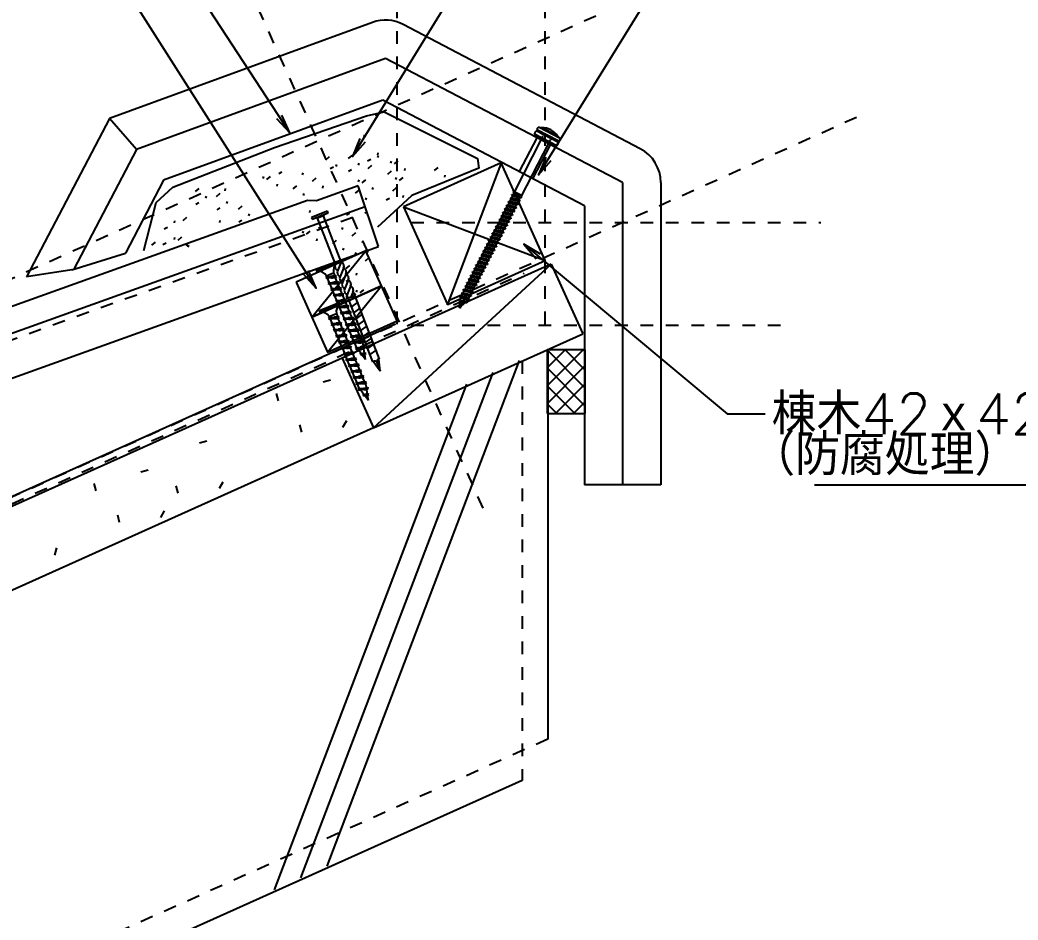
# Model space of a CAD drawing. Extents: x -1727 to 4652, y -2308 to 2357.
# Drawn here: x 3727.7 to 4119.3, y -685.4 to -332.4 of the extents above; entities that cross this region are included whole.
import ezdxf

# ---------------------------------------------------------------- set-up
doc = ezdxf.new("R2010")
doc.units = 0
doc.header["$LTSCALE"] = 5
doc.linetypes.add('DOT', pattern=[2, 1, -1])
for name, color, linetype in [('0-1', 7, 'CONTINUOUS'), ('0-2', 7, 'CONTINUOUS'), ('0-3', 7, 'CONTINUOUS'), ('0-4', 7, 'CONTINUOUS'), ('0-F', 7, 'CONTINUOUS')]:
    doc.layers.add(name, color=color, linetype=linetype)
doc.styles.get("Standard").update_dxf_attribs({"font": 'txt.shx', "bigfont": 'extfont.shx'})

# ---------------------------------------------------------------- blocks, each defined once
blk = doc.blocks.new('H6')
at = {"layer": '0-1', "color": 7, "linetype": 'CONTINUOUS'}
for p, q in [((3934.5319, -468.8046), (3941.603, -461.7335)), ((3934.5319, -475.8756), (3948.674, -461.7335)), ((3949.5319, -476.7335), (3934.5319, -461.7335)), ((3949.5319, -469.6624), (3941.603, -461.7335)), ((3949.5319, -462.5914), (3948.674, -461.7335)), ((3934.5319, -482.9467), (3949.5319, -467.9467)), ((3949.5319, -483.8046), (3934.5319, -468.8046)), ((3945.3898, -486.7335), (3934.5319, -475.8756)), ((3937.8162, -486.7335), (3949.5319, -475.0178)), ((3938.3187, -486.7335), (3934.5319, -482.9467)), ((3944.8872, -486.7335), (3949.5319, -482.0888))]:
    blk.add_line(p, q, dxfattribs=at)

msp = doc.modelspace()

# ---------------------------------------------------------------- linework, layer by layer
at = {"layer": '0-1', "color": 4, "linetype": 'CONTINUOUS'}
for p, q in [((3929.5514, -377.2218), (3930.2358, -375.8871)), ((3931.3536, -375.8985), (3930.2358, -375.8871)), ((3939.0007, -380.3813), (3930.2358, -375.8871)), ((3930.7166, -374.785), (3930.6253, -374.9631)), ((3938.8507, -379.7427), (3930.8421, -375.6363)), ((3932.462, -374.6686), (3931.2227, -374.5166)), ((3939.3982, -378.6749), (3931.3896, -374.5685)), ((3938.6908, -377.8624), (3932.462, -374.6686)), ((3932.2819, -379.1839), (3921.7876, -399.6503)), ((3929.5514, -377.2218), (3930.213, -378.1231)), ((3938.3162, -381.716), (3929.5514, -377.2218)), ((3937.1983, -381.7048), (3930.213, -378.1231)), ((3932.2819, -379.1839), (3932.583, -378.5966)), ((3932.6559, -378.4543), (3932.8431, -378.0894)), ((3932.8431, -378.0894), (3932.8644, -377.7743)), ((3932.8834, -377.4584), (3932.9324, -376.7081)), ((3935.5811, -379.7631), (3935.6906, -379.5495)), ((3935.6906, -379.5495), (3936.02, -379.2801)), ((3936.2046, -379.1276), (3936.7605, -378.6709)), ((3938.3389, -379.4803), (3939.0007, -380.3813)), ((3938.6908, -377.8624), (3939.5375, -378.78)), ((3939.6149, -379.3477), (3939.5236, -379.5257)), ((3935.1294, -380.644), (3924.4299, -401.5109)), ((3935.1294, -380.644), (3935.4397, -380.0388)), ((3938.3162, -381.716), (3937.1983, -381.7048)), ((3939.0007, -380.3813), (3938.3162, -381.716)), ((3919.9211, -403.5929), (3920.3272, -402.8009)), ((3920.0209, -402.3292), (3920.0665, -402.2403)), ((3920.0209, -402.3292), (3920.3272, -402.8009)), ((3920.0209, -402.3292), (3923.8471, -403.4146)), ((3920.0665, -402.2403), (3920.6284, -402.2136)), ((3920.3272, -402.8009), (3923.2859, -403.4414)), ((3920.6284, -402.2136), (3921.0344, -401.4218)), ((3923.587, -402.8541), (3920.6284, -402.2136)), ((3920.7281, -400.9499), (3920.7737, -400.861)), ((3920.7281, -400.9499), (3921.0344, -401.4218)), ((3920.7281, -400.9499), (3924.5544, -402.0353)), ((3920.7737, -400.861), (3921.3355, -400.8345)), ((3921.0344, -401.4218), (3923.993, -402.0623)), ((3921.2847, -399.8645), (3921.3258, -399.7844)), ((3921.5865, -400.3449), (3921.2847, -399.8645)), ((3921.2847, -399.8645), (3922.3046, -400.1063)), ((3921.3258, -399.7844), (3921.8091, -399.751)), ((3921.3355, -400.8345), (3921.7416, -400.0424)), ((3924.2942, -401.475), (3921.3355, -400.8345)), ((3921.5865, -400.3449), (3922.7406, -400.3298)), ((3921.7876, -399.6503), (3921.8091, -399.751)), ((3922.0956, -399.9991), (3921.8091, -399.751)), ((3924.5577, -401.2615), (3922.0956, -399.9991)), ((3923.587, -402.8541), (3923.993, -402.0623)), ((3923.587, -402.8541), (3923.8927, -403.3257)), ((3923.8927, -403.3257), (3923.8471, -403.4146)), ((3924.5544, -402.0353), (3923.993, -402.0623)), ((3924.2942, -401.475), (3924.6, -401.9464)), ((3924.6, -401.9464), (3924.5544, -402.0353)), ((3917.7994, -407.7307), (3918.2056, -406.9386)), ((3917.8992, -406.467), (3917.9448, -406.3781)), ((3917.8992, -406.467), (3918.2056, -406.9386)), ((3917.8992, -406.467), (3921.7255, -407.5524)), ((3917.9448, -406.3781), (3918.5067, -406.3513)), ((3918.2056, -406.9386), (3921.1643, -407.5791)), ((3918.5067, -406.3513), (3918.9127, -405.5596)), ((3921.4654, -406.9918), (3918.5067, -406.3513)), ((3918.6065, -405.0877), (3918.6521, -404.9988)), ((3918.6065, -405.0877), (3918.9127, -405.5596)), ((3918.6065, -405.0877), (3922.4328, -406.173)), ((3918.6521, -404.9988), (3919.2138, -404.9723)), ((3918.9127, -405.5596), (3921.8714, -406.2001)), ((3919.2138, -404.9723), (3919.62, -404.1802)), ((3922.1725, -405.6128), (3919.2138, -404.9723)), ((3919.3136, -403.7086), (3919.3593, -403.6194)), ((3919.3136, -403.7086), (3923.1399, -404.794)), ((3919.3136, -403.7086), (3919.62, -404.1802)), ((3919.3593, -403.6194), (3919.9211, -403.5929)), ((3919.62, -404.1802), (3922.5786, -404.8207)), ((3922.8798, -404.2334), (3919.9211, -403.5929)), ((3921.4654, -406.9918), (3921.8714, -406.2001)), ((3921.4654, -406.9918), (3921.7711, -407.4635)), ((3922.4328, -406.173), (3921.8714, -406.2001)), ((3922.1725, -405.6128), (3922.5786, -404.8207)), ((3922.1725, -405.6128), (3922.4783, -406.0841)), ((3922.4783, -406.0841), (3922.4328, -406.173)), ((3923.1399, -404.794), (3922.5786, -404.8207)), ((3922.8798, -404.2334), (3923.2859, -403.4414)), ((3922.8798, -404.2334), (3923.1856, -404.7048)), ((3923.1856, -404.7048), (3923.1399, -404.794)), ((3923.8471, -403.4146), (3923.2859, -403.4414)), ((3848.4072, -407.344), (3842.0468, -409.8056)), ((3842.0468, -409.8056), (3842.3316, -410.5415)), ((3842.3316, -410.5415), (3848.692, -408.0799)), ((3844.496, -410.0859), (3843.769, -409.9852)), ((3844.496, -410.0859), (3843.769, -409.9852)), ((3846.7857, -409.1998), (3844.496, -410.0859)), ((3851.4969, -428.175), (3844.496, -410.0859)), ((3846.7857, -409.1998), (3847.2546, -408.6362)), ((3853.7862, -427.2879), (3846.7857, -409.1998)), ((3848.692, -408.0799), (3848.4072, -407.344)), ((3915.6778, -411.8684), (3916.0839, -411.0764)), ((3915.7776, -410.6048), (3915.8231, -410.5159)), ((3915.7776, -410.6048), (3916.0839, -411.0764)), ((3915.7776, -410.6048), (3919.6038, -411.6901)), ((3915.8231, -410.5159), (3916.3851, -410.4891)), ((3916.0839, -411.0764), (3919.0426, -411.7169)), ((3916.3851, -410.4891), (3916.791, -409.6973)), ((3919.3437, -411.1296), (3916.3851, -410.4891)), ((3916.4848, -409.2254), (3916.5304, -409.1365)), ((3916.4848, -409.2254), (3916.791, -409.6973)), ((3916.4848, -409.2254), (3920.3111, -410.3108)), ((3916.5304, -409.1365), (3917.0922, -409.11)), ((3916.791, -409.6973), (3919.7497, -410.3378)), ((3917.0922, -409.11), (3917.4983, -408.318)), ((3920.0509, -409.7505), (3917.0922, -409.11)), ((3917.192, -407.8463), (3917.2377, -407.7572)), ((3917.192, -407.8463), (3917.4983, -408.318)), ((3917.192, -407.8463), (3921.0182, -408.9317)), ((3917.2377, -407.7572), (3917.7994, -407.7307)), ((3917.4983, -408.318), (3920.457, -408.9585)), ((3920.7581, -408.3712), (3917.7994, -407.7307)), ((3919.3437, -411.1296), (3919.7497, -410.3378)), ((3919.3437, -411.1296), (3919.6449, -411.6101)), ((3920.3111, -410.3108), (3919.7497, -410.3378)), ((3920.0509, -409.7505), (3920.457, -408.9585)), ((3920.0509, -409.7505), (3920.3522, -410.2307)), ((3920.3522, -410.2307), (3920.3111, -410.3108)), ((3921.0182, -408.9317), (3920.457, -408.9585)), ((3920.7581, -408.3712), (3921.1643, -407.5791)), ((3920.7581, -408.3712), (3921.0639, -408.8426)), ((3921.0639, -408.8426), (3921.0182, -408.9317)), ((3921.7255, -407.5524), (3921.1643, -407.5791)), ((3921.7711, -407.4635), (3921.7255, -407.5524)), ((3913.6559, -414.7425), (3913.7015, -414.6536)), ((3913.6559, -414.7425), (3917.4822, -415.8279)), ((3913.6559, -414.7425), (3913.9623, -415.2142)), ((3913.7015, -414.6536), (3914.2634, -414.6269)), ((3914.2634, -414.6269), (3914.6694, -413.8351)), ((3917.2221, -415.2674), (3914.2634, -414.6269)), ((3914.3632, -413.3632), (3914.4088, -413.2743)), ((3914.3632, -413.3632), (3918.1894, -414.4486)), ((3914.3632, -413.3632), (3914.6694, -413.8351)), ((3914.4088, -413.2743), (3914.9705, -413.2478)), ((3914.6694, -413.8351), (3917.6281, -414.4756)), ((3914.9705, -413.2478), (3915.3767, -412.4557)), ((3917.9292, -413.8883), (3914.9705, -413.2478)), ((3915.0703, -411.9841), (3915.116, -411.8949)), ((3915.0703, -411.9841), (3918.8966, -413.0695)), ((3915.0703, -411.9841), (3915.3767, -412.4557)), ((3915.116, -411.8949), (3915.6778, -411.8684)), ((3915.3767, -412.4557), (3918.3353, -413.0963)), ((3918.6365, -412.509), (3915.6778, -411.8684)), ((3917.2221, -415.2674), (3917.6281, -414.4756)), ((3918.1894, -414.4486), (3917.6281, -414.4756)), ((3917.9292, -413.8883), (3918.3353, -413.0963)), ((3917.9292, -413.8883), (3918.2305, -414.3685)), ((3918.2305, -414.3685), (3918.1894, -414.4486)), ((3918.8966, -413.0695), (3918.3353, -413.0963)), ((3918.6365, -412.509), (3919.0426, -411.7169)), ((3918.6365, -412.509), (3918.9376, -412.9894)), ((3918.9376, -412.9894), (3918.8966, -413.0695)), ((3919.6038, -411.6901), (3919.0426, -411.7169)), ((3919.6449, -411.6101), (3919.6038, -411.6901)), ((3911.5343, -418.8803), (3911.5798, -418.7914)), ((3911.5343, -418.8803), (3915.3605, -419.9657)), ((3911.5343, -418.8803), (3911.8406, -419.3519)), ((3911.5798, -418.7914), (3912.1417, -418.7646)), ((3912.1417, -418.7646), (3912.5477, -417.9728)), ((3915.0958, -419.4142), (3912.1417, -418.7646)), ((3912.2415, -417.5009), (3912.2871, -417.412)), ((3912.2415, -417.5009), (3916.0678, -418.5863)), ((3912.2415, -417.5009), (3912.5477, -417.9728)), ((3912.2871, -417.412), (3912.8489, -417.3855)), ((3912.5477, -417.9728), (3915.5019, -418.6222)), ((3912.8489, -417.3855), (3913.255, -416.5935)), ((3915.803, -418.0349), (3912.8489, -417.3855)), ((3912.9486, -416.1219), (3912.9944, -416.0327)), ((3912.9486, -416.1219), (3916.7749, -417.2072)), ((3912.9486, -416.1219), (3913.255, -416.5935)), ((3912.9944, -416.0327), (3913.5561, -416.0062)), ((3913.255, -416.5935), (3916.2092, -417.2428)), ((3913.5561, -416.0062), (3913.9623, -415.2142)), ((3916.5148, -416.6467), (3913.5561, -416.0062)), ((3913.9623, -415.2142), (3916.9209, -415.8547)), ((3915.0958, -419.4142), (3915.5019, -418.6222)), ((3916.0678, -418.5863), (3915.5019, -418.6222)), ((3915.803, -418.0349), (3916.2092, -417.2428)), ((3915.803, -418.0349), (3916.1089, -418.5062)), ((3916.1089, -418.5062), (3916.0678, -418.5863)), ((3916.7749, -417.2072), (3916.2092, -417.2428)), ((3916.5148, -416.6467), (3916.9209, -415.8547)), ((3916.5148, -416.6467), (3916.816, -417.1272)), ((3916.816, -417.1272), (3916.7749, -417.2072)), ((3917.4822, -415.8279), (3916.9209, -415.8547)), ((3917.2221, -415.2674), (3917.5232, -415.7478)), ((3917.5232, -415.7478), (3917.4822, -415.8279)), ((3909.4126, -423.018), (3909.4582, -422.9292)), ((3909.4582, -422.9292), (3910.0201, -422.9024)), ((3913.2799, -424.0233), (3909.4582, -422.9292)), ((3910.0201, -422.9024), (3910.4261, -422.1106)), ((3912.9741, -423.552), (3910.0201, -422.9024)), ((3910.1199, -421.6387), (3910.1654, -421.5498)), ((3910.1199, -421.6387), (3913.9461, -422.7241)), ((3910.1199, -421.6387), (3910.4261, -422.1106)), ((3910.1654, -421.5498), (3910.7272, -421.5233)), ((3910.4261, -422.1106), (3913.3802, -422.7599)), ((3910.7272, -421.5233), (3911.1333, -420.7313)), ((3913.6814, -422.1726), (3910.7272, -421.5233)), ((3910.827, -420.2596), (3910.8727, -420.1705)), ((3910.827, -420.2596), (3914.6533, -421.345)), ((3910.827, -420.2596), (3911.1333, -420.7313)), ((3910.8727, -420.1705), (3911.4345, -420.144)), ((3911.1333, -420.7313), (3914.0875, -421.3806)), ((3911.4345, -420.144), (3911.8406, -419.3519)), ((3914.3886, -420.7933), (3911.4345, -420.144)), ((3911.8406, -419.3519), (3914.7946, -420.0015)), ((3912.9741, -423.552), (3913.3802, -422.7599)), ((3913.9461, -422.7241), (3913.3802, -422.7599)), ((3913.6814, -422.1726), (3914.0875, -421.3806)), ((3913.6814, -422.1726), (3913.9872, -422.644)), ((3913.9872, -422.644), (3913.9461, -422.7241)), ((3914.6533, -421.345), (3914.0875, -421.3806)), ((3914.3886, -420.7933), (3914.7946, -420.0015)), ((3914.3886, -420.7933), (3914.6943, -421.2649)), ((3914.6943, -421.2649), (3914.6533, -421.345)), ((3915.3605, -419.9657), (3914.7946, -420.0015)), ((3915.0958, -419.4142), (3915.4016, -419.8856)), ((3915.4016, -419.8856), (3915.3605, -419.9657)), ((3907.8984, -427.0401), (3908.3044, -426.2484)), ((3907.9982, -425.7765), (3908.0438, -425.6876)), ((3907.9982, -425.7765), (3911.8198, -426.8709)), ((3907.9982, -425.7765), (3908.3044, -426.2484)), ((3908.0438, -425.6876), (3908.6056, -425.6611)), ((3908.3044, -426.2484), (3911.2586, -426.8977)), ((3908.6056, -425.6611), (3909.0117, -424.869)), ((3911.5597, -426.3104), (3908.6056, -425.6611)), ((3908.7053, -424.3974), (3908.7511, -424.3082)), ((3908.7053, -424.3974), (3909.0117, -424.869)), ((3908.7511, -424.3082), (3909.3128, -424.2817)), ((3912.5727, -425.4027), (3908.7511, -424.3082)), ((3909.0117, -424.869), (3911.9658, -425.5183)), ((3909.3128, -424.2817), (3909.719, -423.4897)), ((3912.267, -424.9311), (3909.3128, -424.2817)), ((3909.4126, -423.018), (3909.719, -423.4897)), ((3909.719, -423.4897), (3912.673, -424.1393)), ((3911.8198, -426.8709), (3911.2586, -426.8977)), ((3911.5597, -426.3104), (3911.9658, -425.5183)), ((3911.5597, -426.3104), (3911.8655, -426.7818)), ((3911.8655, -426.7818), (3911.8198, -426.8709)), ((3912.5271, -425.4916), (3911.9658, -425.5183)), ((3912.267, -424.9311), (3912.673, -424.1393)), ((3912.267, -424.9311), (3912.5727, -425.4027)), ((3912.5727, -425.4027), (3912.5271, -425.4916)), ((3913.2389, -424.1034), (3912.673, -424.1393)), ((3912.9741, -423.552), (3913.2799, -424.0233)), ((3913.2799, -424.0233), (3913.2389, -424.1034)), ((3844.1141, -430.3279), (3851.8112, -427.1129)), ((3844.3853, -430.977), (3844.1141, -430.3279)), ((3852.0823, -427.7621), (3844.3853, -430.977)), ((3851.541, -428.104), (3851.2296, -428.8488)), ((3851.8112, -427.1129), (3852.0823, -427.7621)), ((3853.7862, -427.2879), (3852.1448, -431.2138)), ((3854.7044, -429.6604), (3853.063, -433.5861)), ((3854.7044, -429.6604), (3853.063, -433.5861)), ((3905.7768, -431.1779), (3906.1828, -430.3861)), ((3905.8766, -429.9142), (3905.9221, -429.8253)), ((3905.8766, -429.9142), (3906.1828, -430.3861)), ((3905.9221, -429.8253), (3906.4839, -429.7988)), ((3909.7439, -430.9195), (3905.9221, -429.8253)), ((3906.1828, -430.3861), (3909.1369, -431.0355)), ((3906.4839, -429.7988), (3906.89, -429.0068)), ((3909.4381, -430.4482), (3906.4839, -429.7988)), ((3906.5837, -428.5352), (3906.6294, -428.446)), ((3906.5837, -428.5352), (3906.89, -429.0068)), ((3906.6294, -428.446), (3907.1912, -428.4195)), ((3910.451, -429.5404), (3906.6294, -428.446)), ((3906.89, -429.0068), (3909.8442, -429.6561)), ((3907.1912, -428.4195), (3907.5973, -427.6274)), ((3910.1453, -429.0688), (3907.1912, -428.4195)), ((3907.2909, -427.1558), (3907.3365, -427.0669)), ((3907.2909, -427.1558), (3907.5973, -427.6274)), ((3907.2909, -427.1558), (3911.1127, -428.25)), ((3907.3365, -427.0669), (3907.8984, -427.0401)), ((3907.5973, -427.6274), (3910.5513, -428.277)), ((3910.8525, -427.6897), (3907.8984, -427.0401)), ((3909.4381, -430.4482), (3909.8442, -429.6561)), ((3909.4381, -430.4482), (3909.7439, -430.9195)), ((3910.4054, -429.6293), (3909.8442, -429.6561)), ((3910.1453, -429.0688), (3910.5513, -428.277)), ((3910.1453, -429.0688), (3910.451, -429.5404)), ((3910.451, -429.5404), (3910.4054, -429.6293)), ((3911.1127, -428.25), (3910.5513, -428.277)), ((3910.8525, -427.6897), (3911.2586, -426.8977)), ((3910.8525, -427.6897), (3911.1583, -428.1611)), ((3911.1583, -428.1611), (3911.1127, -428.25)), ((3848.099, -432.915), (3847.7177, -433.4151)), ((3847.7177, -433.4151), (3851.9113, -433.0249)), ((3847.9775, -432.6934), (3850.7781, -431.5236)), ((3847.9775, -432.6934), (3848.0803, -432.9396)), ((3849.0674, -435.2334), (3848.4014, -433.6391)), ((3850.7781, -431.5236), (3851.3393, -432.8671)), ((3851.5299, -433.5249), (3851.9113, -433.0249)), ((3852.2208, -435.1789), (3851.5299, -433.5249)), ((3855.6225, -432.0327), (3853.9811, -435.9585)), ((3855.6225, -432.0327), (3853.9811, -435.9585)), ((3856.5407, -434.405), (3854.8993, -438.3309)), ((3856.5407, -434.405), (3854.8993, -438.3309)), ((3903.6551, -435.3157), (3904.0611, -434.5239)), ((3903.7549, -434.052), (3903.8005, -433.9631)), ((3903.7549, -434.052), (3904.0611, -434.5239)), ((3903.7549, -434.052), (3907.5765, -435.1464)), ((3903.8005, -433.9631), (3904.3623, -433.9366)), ((3904.0611, -434.5239), (3907.0153, -435.1732)), ((3904.3623, -433.9366), (3904.7684, -433.1445)), ((3907.3164, -434.5859), (3904.3623, -433.9366)), ((3904.462, -432.6729), (3904.5077, -432.5838)), ((3904.462, -432.6729), (3904.7684, -433.1445)), ((3904.5077, -432.5838), (3905.0695, -432.5573)), ((3908.3294, -433.6782), (3904.5077, -432.5838)), ((3904.7684, -433.1445), (3907.7225, -433.7939)), ((3905.0695, -432.5573), (3905.4756, -431.7652)), ((3908.0237, -433.2066), (3905.0695, -432.5573)), ((3905.1693, -431.2936), (3905.2149, -431.2047)), ((3905.1693, -431.2936), (3905.4756, -431.7652)), ((3905.2149, -431.2047), (3905.7768, -431.1779)), ((3909.0366, -432.2989), (3905.2149, -431.2047)), ((3905.4756, -431.7652), (3908.4297, -432.4148)), ((3908.7308, -431.8275), (3905.7768, -431.1779)), ((3907.3164, -434.5859), (3907.7225, -433.7939)), ((3907.3164, -434.5859), (3907.6222, -435.0573)), ((3908.2838, -433.7671), (3907.7225, -433.7939)), ((3908.0237, -433.2066), (3908.4297, -432.4148)), ((3908.0237, -433.2066), (3908.3294, -433.6782)), ((3908.3294, -433.6782), (3908.2838, -433.7671)), ((3908.991, -432.3878), (3908.4297, -432.4148)), ((3908.7308, -431.8275), (3909.1369, -431.0355)), ((3908.7308, -431.8275), (3909.0366, -432.2989)), ((3909.0366, -432.2989), (3908.991, -432.3878)), ((3909.6982, -431.0087), (3909.1369, -431.0355)), ((3909.7439, -430.9195), (3909.6982, -431.0087)), ((3849.0674, -435.2334), (3848.6861, -435.7335)), ((3848.6861, -435.7335), (3852.8797, -435.3433)), ((3850.0358, -437.5518), (3849.3698, -435.9575)), ((3850.0358, -437.5518), (3849.6544, -438.0518)), ((3849.6544, -438.0518), (3853.848, -437.6616)), ((3851.0041, -439.8702), (3850.3382, -438.2759)), ((3852.4983, -435.8433), (3852.8797, -435.3433)), ((3853.1892, -437.4973), (3852.4983, -435.8433)), ((3853.4667, -438.1617), (3853.848, -437.6616)), ((3854.1575, -439.8156), (3853.4667, -438.1617)), ((3857.4588, -436.7774), (3855.8174, -440.7032)), ((3857.4588, -436.7774), (3855.8174, -440.7032)), ((3901.6332, -438.1898), (3901.6743, -438.1097)), ((3905.4549, -439.2842), (3901.6332, -438.1898)), ((3901.6332, -438.1898), (3901.9405, -438.6622)), ((3901.6743, -438.1097), (3902.2433, -438.0757)), ((3902.6467, -437.2823), (3902.2406, -438.0744)), ((3905.1948, -438.7237), (3902.2406, -438.0744)), ((3902.3404, -436.8107), (3902.3861, -436.7215)), ((3902.3404, -436.8107), (3902.6478, -437.2829)), ((3906.1621, -437.9049), (3902.3404, -436.8107)), ((3902.3861, -436.7215), (3902.9505, -436.6964)), ((3902.6467, -437.2823), (3905.6009, -437.9316)), ((3902.9479, -436.695), (3903.354, -435.903)), ((3905.902, -437.3443), (3902.9479, -436.695)), ((3903.0476, -435.4313), (3903.0932, -435.3424)), ((3903.0476, -435.4313), (3903.354, -435.903)), ((3903.0476, -435.4313), (3906.8694, -436.5255)), ((3903.0932, -435.3424), (3903.6551, -435.3157)), ((3903.354, -435.903), (3906.308, -436.5526)), ((3906.6091, -435.9653), (3903.6551, -435.3157)), ((3905.1948, -438.7237), (3905.6009, -437.9316)), ((3906.1621, -437.9049), (3905.5974, -437.9299)), ((3906.2077, -437.816), (3905.9012, -437.3439)), ((3905.902, -437.3443), (3906.308, -436.5526)), ((3906.2077, -437.816), (3906.1621, -437.9049)), ((3906.8694, -436.5255), (3906.308, -436.5526)), ((3906.6091, -435.9653), (3907.0153, -435.1732)), ((3906.6091, -435.9653), (3906.915, -436.4366)), ((3906.915, -436.4366), (3906.8694, -436.5255)), ((3907.5765, -435.1464), (3907.0153, -435.1732)), ((3907.6222, -435.0573), (3907.5765, -435.1464)), ((3851.0041, -439.8702), (3850.6228, -440.3702)), ((3850.6228, -440.3702), (3854.8164, -439.98)), ((3851.9725, -442.1886), (3851.3066, -440.5943)), ((3851.9725, -442.1886), (3851.5912, -442.6886)), ((3851.5912, -442.6886), (3855.7848, -442.2984)), ((3854.4351, -440.4801), (3854.8164, -439.98)), ((3855.1259, -442.134), (3854.4351, -440.4801)), ((3855.4034, -442.7985), (3855.7848, -442.2984)), ((3856.0166, -441.6653), (3859.4057, -440.3536)), ((3856.0603, -440.638), (3866.0263, -466.3886)), ((3859.4486, -440.6274), (3856.4562, -442.7744)), ((3858.377, -439.1498), (3857.5779, -441.061)), ((3858.377, -439.1498), (3857.5779, -441.061)), ((3858.6602, -439.6317), (3868.6263, -465.3823)), ((3900.5199, -442.4737), (3900.2856, -442.5558)), ((3900.3445, -440.9792), (3900.6509, -441.4509)), ((3900.3496, -440.993), (3900.3952, -440.9041)), ((3904.0405, -442.0426), (3900.3496, -440.993)), ((3900.8262, -440.8328), (3900.3952, -440.9041)), ((3900.5199, -442.4737), (3900.6501, -441.4505)), ((3902.8741, -442.8157), (3900.5199, -442.4737)), ((3900.6501, -441.4505), (3903.4792, -442.0694)), ((3900.8262, -440.8328), (3901.2323, -440.0407)), ((3903.7804, -441.4821), (3900.8262, -440.8328)), ((3900.926, -439.5691), (3900.967, -439.489)), ((3900.926, -439.5691), (3901.2334, -440.0413)), ((3900.926, -439.5691), (3904.7477, -440.6633)), ((3900.967, -439.489), (3901.5361, -439.4548)), ((3901.2323, -440.0407), (3904.1864, -440.6903)), ((3901.9395, -438.6617), (3901.5335, -439.4534)), ((3901.5335, -439.4534), (3904.4875, -440.103)), ((3901.9395, -438.6617), (3904.8936, -439.311)), ((3903.1695, -442.54), (3902.8741, -442.8157)), ((3903.4792, -442.0694), (3903.3788, -442.2653)), ((3904.0405, -442.0426), (3903.4758, -442.0676)), ((3904.086, -441.9537), (3903.7796, -441.4817)), ((3903.7804, -441.4821), (3904.1864, -440.6903)), ((3904.086, -441.9537), (3904.0405, -442.0426)), ((3904.7477, -440.6633), (3904.1829, -440.6885)), ((3904.7933, -440.5744), (3904.4867, -440.1026)), ((3904.4875, -440.103), (3904.8936, -439.311)), ((3904.7933, -440.5744), (3904.7477, -440.6633)), ((3905.4549, -439.2842), (3904.8901, -439.3092)), ((3905.5006, -439.195), (3905.194, -438.7233)), ((3905.5006, -439.195), (3905.4549, -439.2842)), ((3845.2064, -446.3484), (3852.9035, -443.1334)), ((3845.4776, -446.9976), (3845.2064, -446.3484)), ((3853.1746, -443.7826), (3845.4776, -446.9976)), ((3852.9409, -444.507), (3852.2749, -442.9127)), ((3852.9409, -444.507), (3852.5595, -445.007)), ((3852.5595, -445.007), (3856.7531, -444.6168)), ((3852.9035, -443.1334), (3853.1746, -443.7826)), ((3853.9092, -446.8254), (3853.2433, -445.231)), ((3856.0943, -444.4524), (3855.4034, -442.7985)), ((3856.3718, -445.1168), (3856.7531, -444.6168)), ((3857.0627, -446.7708), (3856.3718, -445.1168)), ((3860.3548, -442.9687), (3857.3623, -445.1157)), ((3861.261, -445.3101), (3858.2685, -447.4571)), ((3900.1654, -445.3262), (3900.4194, -443.2876)), ((3902.3342, -443.3143), (3900.1654, -445.3262)), ((3900.1654, -445.3262), (3900.7318, -445.0434)), ((3900.2784, -442.6533), (3900.2856, -442.5558)), ((3903.0457, -443.2857), (3900.2784, -442.6533)), ((3900.4194, -443.2876), (3900.2784, -442.6533)), ((3902.2474, -443.3257), (3900.4194, -443.2876)), ((3900.7318, -445.0434), (3900.821, -444.7183)), ((3903.0457, -443.2857), (3902.2474, -443.3257)), ((3903.1341, -443.2073), (3902.8741, -442.8157)), ((3903.1341, -443.2073), (3903.0457, -443.2857)), ((3849.1913, -448.9356), (3848.81, -449.4356)), ((3848.81, -449.4356), (3853.0036, -449.0454)), ((3849.0698, -448.7139), (3851.8704, -447.5441)), ((3849.0698, -448.7139), (3849.1726, -448.9601)), ((3850.1597, -451.254), (3849.4938, -449.6596)), ((3851.8704, -447.5441), (3852.4316, -448.8877)), ((3852.6223, -449.5454), (3853.0036, -449.0454)), ((3853.3131, -451.1994), (3852.6223, -449.5454)), ((3853.9092, -446.8254), (3853.5279, -447.3254)), ((3853.5279, -447.3254), (3857.7215, -446.9352)), ((3854.8776, -449.1438), (3854.2117, -447.5494)), ((3854.8776, -449.1438), (3854.4963, -449.6438)), ((3854.4963, -449.6438), (3858.6899, -449.2536)), ((3855.846, -451.4621), (3855.18, -449.8678)), ((3857.3402, -447.4352), (3857.7215, -446.9352)), ((3858.031, -449.0892), (3857.3402, -447.4352)), ((3858.3085, -449.7536), (3858.6899, -449.2536)), ((3858.9994, -451.4076), (3858.3085, -449.7536)), ((3862.1671, -447.6515), (3859.1746, -449.7984)), ((3863.0733, -449.9928), (3860.0808, -452.1397)), ((3850.1597, -451.254), (3849.7784, -451.754)), ((3849.7784, -451.754), (3853.972, -451.3638)), ((3851.1281, -453.5723), (3850.4621, -451.978)), ((3851.1281, -453.5723), (3850.7467, -454.0724)), ((3850.7467, -454.0724), (3854.9403, -453.6822)), ((3852.0964, -455.8907), (3851.4305, -454.2964)), ((3853.5906, -451.8638), (3853.972, -451.3638)), ((3854.2815, -453.5178), (3853.5906, -451.8638)), ((3854.559, -454.1822), (3854.9403, -453.6822)), ((3855.2498, -455.8362), (3854.559, -454.1822)), ((3855.846, -451.4621), (3855.4646, -451.9622)), ((3855.4646, -451.9622), (3859.6582, -451.572)), ((3856.8144, -453.7805), (3856.1484, -452.1862)), ((3856.8144, -453.7805), (3856.433, -454.2806)), ((3856.433, -454.2806), (3860.6266, -453.8904)), ((3859.2769, -452.072), (3859.6582, -451.572)), ((3859.9678, -453.726), (3859.2769, -452.072)), ((3860.2453, -454.3904), (3860.6266, -453.8904)), ((3863.9794, -452.3342), (3860.9869, -454.4811)), ((3852.0964, -455.8907), (3851.7151, -456.3908)), ((3851.7151, -456.3908), (3855.9087, -456.0006)), ((3853.0648, -458.2091), (3852.3989, -456.6148)), ((3853.0648, -458.2091), (3852.6835, -458.7091)), ((3855.5274, -456.5006), (3855.9087, -456.0006)), ((3856.2182, -458.1546), (3855.5274, -456.5006)), ((3857.7827, -456.0989), (3857.1168, -454.5046)), ((3857.7827, -456.0989), (3857.4014, -456.5989)), ((3857.4014, -456.5989), (3861.595, -456.2087)), ((3858.7511, -458.4173), (3858.0852, -456.823)), ((3860.9361, -456.0444), (3860.2453, -454.3904)), ((3861.2137, -456.7088), (3861.595, -456.2087)), ((3861.9045, -458.3627), (3861.2137, -456.7088)), ((3864.8856, -454.6755), (3861.8931, -456.8225)), ((3865.7917, -457.0168), (3862.7992, -459.1638)), ((3852.6835, -458.7091), (3856.8771, -458.3189)), ((3854.0332, -460.5275), (3853.3672, -458.9332)), ((3854.0332, -460.5275), (3853.6518, -461.0275)), ((3853.6518, -461.0275), (3857.8454, -460.6373)), ((3855.0015, -462.8459), (3854.3356, -461.2516)), ((3856.4957, -458.819), (3856.8771, -458.3189)), ((3857.1866, -460.4729), (3856.4957, -458.819)), ((3857.4641, -461.1374), (3857.8454, -460.6373)), ((3858.155, -462.7913), (3857.4641, -461.1374)), ((3858.7511, -458.4173), (3858.3698, -458.9173)), ((3858.3698, -458.9173), (3862.5634, -458.5271)), ((3859.7195, -460.7357), (3859.0535, -459.1414)), ((3859.7195, -460.7357), (3859.3381, -461.2357)), ((3859.3381, -461.2357), (3863.3283, -460.8134)), ((3861.5819, -463.2226), (3860.2488, -461.4323)), ((3862.182, -459.0272), (3862.5634, -458.5271)), ((3862.4102, -459.5733), (3862.182, -459.0272)), ((3862.5739, -460.6472), (3862.4102, -459.5733)), ((3862.9463, -463.0892), (3862.6836, -461.3746)), ((3862.6856, -461.3794), (3863.3283, -460.8134)), ((3866.6979, -459.3582), (3863.7054, -461.5052)), ((3867.604, -461.6996), (3864.6115, -463.8466)), ((3855.0015, -462.8459), (3854.6202, -463.3459)), ((3854.6202, -463.3459), (3858.8138, -462.9557)), ((3855.9699, -465.1643), (3855.304, -463.5699)), ((3855.9699, -465.1643), (3855.5886, -465.6643)), ((3855.5886, -465.6643), (3859.7822, -465.2741)), ((3856.9383, -467.4827), (3856.2724, -465.8883)), ((3858.4325, -463.4557), (3858.8138, -462.9557)), ((3859.1233, -465.1097), (3858.4325, -463.4557)), ((3859.4009, -465.7741), (3859.7822, -465.2741)), ((3860.0917, -467.4281), (3859.4009, -465.7741)), ((3861.2867, -463.4938), (3863.5199, -463.2154)), ((3863.3233, -465.5615), (3861.8961, -463.6447)), ((3863.0071, -463.5228), (3863.5199, -463.2154)), ((3863.3233, -465.5615), (3863.0119, -463.5199)), ((3869.0507, -470.1314), (3868.5423, -465.4152)), ((3856.9383, -467.4827), (3856.557, -467.9827)), ((3856.557, -467.9827), (3860.7506, -467.5925)), ((3857.9067, -469.801), (3857.2407, -468.2067)), ((3857.9067, -469.801), (3857.5253, -470.3011)), ((3857.5253, -470.3011), (3861.7189, -469.9109)), ((3860.3692, -468.0925), (3860.7506, -467.5925)), ((3861.0601, -469.7465), (3860.3692, -468.0925)), ((3861.3376, -470.4109), (3861.7189, -469.9109)), ((3869.0507, -470.1314), (3866.2526, -466.3013)), ((3867.6881, -466.6107), (3869.0507, -470.1314)), ((3858.875, -472.1194), (3858.2091, -470.5251)), ((3858.875, -472.1194), (3858.4937, -472.6195)), ((3858.4937, -472.6195), (3862.6873, -472.2293)), ((3859.8434, -474.4378), (3859.1775, -472.8435)), ((3862.0284, -472.0649), (3861.3376, -470.4109)), ((3862.306, -472.7293), (3862.6873, -472.2293)), ((3862.9968, -474.3833), (3862.306, -472.7293)), ((3859.8434, -474.4378), (3859.4621, -474.9378)), ((3859.4621, -474.9378), (3863.6557, -474.5476)), ((3860.8118, -476.7562), (3860.1458, -475.1619)), ((3860.8118, -476.7562), (3860.4304, -477.2562)), ((3860.4304, -477.2562), (3864.4206, -476.8339)), ((3862.6742, -479.2432), (3861.3411, -477.4528)), ((3863.2743, -475.0477), (3863.6557, -474.5476)), ((3863.5025, -475.5939), (3863.2743, -475.0477)), ((3863.6662, -476.6677), (3863.5025, -475.5939)), ((3864.0386, -479.1097), (3863.7759, -477.3951)), ((3863.7779, -477.4), (3864.4206, -476.8339)), ((3862.379, -479.5143), (3864.6122, -479.2359)), ((3864.4156, -481.582), (3862.9884, -479.6652)), ((3864.0994, -479.5433), (3864.6122, -479.2359)), ((3864.4156, -481.582), (3864.1043, -479.5404))]:
    msp.add_line(p, q, dxfattribs=at)
at = {"layer": '0-1', "color": 7, "linetype": 'CONTINUOUS'}
for p, q in [((3862.8119, -378.179), (3863.036, -377.3943)), ((3849.0649, -386.0978), (3847.6078, -387.3308)), ((3857.885, -385.4928), (3856.4279, -386.7257)), ((3865.3523, -387.1316), (3864.1193, -387.8042)), ((3868.0662, -385.3325), (3868.2904, -384.5479)), ((3868.1397, -386.3361), (3868.3639, -385.5515)), ((3873.2332, -388.4826), (3873.4574, -387.6979)), ((3875.9782, -387.6151), (3874.5211, -388.8481)), ((3850.7168, -390.1296), (3849.4839, -390.8022)), ((3851.755, -389.9088), (3851.9792, -389.1242)), ((3857.8612, -391.1028), (3856.6282, -391.7753)), ((3860.5751, -389.3037), (3860.7992, -388.5191)), ((3865.6856, -389.4842), (3864.2285, -390.7171)), ((3916.4984, -388.4219), (3878.1976, -405.6571)), ((3878.6683, -391.4261), (3878.8925, -390.6415)), ((3891.6941, -390.2451), (3890.2369, -391.478)), ((3916.379, -388.7367), (3895.3134, -444.2727)), ((3933.7336, -426.7227), (3916.4984, -388.4219)), ((3823.1312, -394.5743), (3823.3554, -393.7897)), ((3825.8763, -393.7069), (3824.4191, -394.9398)), ((3830.4641, -392.0096), (3829.2312, -392.6822)), ((3838.6131, -393.154), (3838.8373, -392.3694)), ((3843.8295, -394.4665), (3842.3724, -395.6995)), ((3860.6078, -395.88), (3860.832, -395.0954)), ((3863.3528, -395.0126), (3861.8957, -396.2456)), ((3873.3462, -391.7259), (3871.8891, -392.9589)), ((3875.2059, -394.9994), (3875.4301, -394.2148)), ((3877.951, -394.132), (3876.4938, -395.3649)), ((3894.3841, -394.056), (3894.6083, -393.2714)), ((3797.9437, -398.4799), (3796.4866, -399.7128)), ((3808.1985, -399.3233), (3808.4226, -398.5387)), ((3828.5663, -397.5178), (3828.7905, -396.7332)), ((3836.2648, -397.4341), (3834.8077, -398.6671)), ((3846.5195, -398.2775), (3846.7437, -397.4929)), ((3860.7208, -399.1234), (3859.2637, -400.3564)), ((3866.0429, -398.8236), (3866.2671, -398.039)), ((3875.3189, -398.2428), (3873.8618, -399.4757)), ((3800.6338, -402.2908), (3800.858, -401.5062)), ((3806.1832, -400.4956), (3804.7261, -401.7285)), ((3838.9549, -401.245), (3839.1791, -400.4604)), ((3863.4109, -402.9344), (3863.6351, -402.1498)), ((3872.6693, -402.3868), (3871.4363, -403.0593)), ((3878.009, -402.0537), (3878.2332, -401.2691)), ((3797.9199, -404.09), (3796.687, -404.7625)), ((3806.1594, -406.1057), (3804.9264, -406.7782)), ((3808.8733, -404.3065), (3809.0975, -403.5219)), ((3814.8194, -405.4367), (3813.3623, -406.6696)), ((3841.3942, -407.9503), (3841.6184, -407.1657)), ((3878.1976, -405.6571), (3933.7336, -426.7227)), ((3878.1976, -405.6571), (3895.4328, -443.9579)), ((3788.282, -411.9052), (3788.5061, -411.1206)), ((3793.119, -409.8688), (3791.6619, -411.1018)), ((3806.1016, -411.8107), (3806.3258, -411.0261)), ((3814.7956, -411.0467), (3813.5626, -411.7193)), ((3817.5095, -409.2476), (3817.7336, -408.463)), ((3857.0282, -408.2685), (3855.7952, -408.9411)), ((3785.5681, -413.7044), (3784.3351, -414.3769)), ((3846.0326, -413.4664), (3844.7996, -414.1389)), ((3854.1816, -414.6108), (3854.4057, -413.8262)), ((3788.3147, -418.4816), (3788.5389, -417.697)), ((3791.0597, -417.6142), (3789.6026, -418.8471)), ((3838.6997, -416.031), (3838.9239, -415.2464)), ((3841.4447, -415.1636), (3839.9876, -416.3966)), ((3844.1348, -418.9746), (3844.359, -418.19)), ((3851.8333, -418.8909), (3850.3762, -420.1238)), ((3859.3979, -415.9233), (3857.9408, -417.1563)), ((3862.088, -419.7342), (3862.3122, -418.9496)), ((3780.7672, -419.4832), (3779.31, -420.7162)), ((3785.0297, -419.8821), (3783.7967, -420.5546)), ((3793.1787, -421.0265), (3793.4029, -420.2419)), ((3793.7498, -421.4251), (3793.974, -420.6405)), ((3842.208, -448.9454), (3863.4123, -422.9573)), ((3854.5234, -422.7018), (3854.7475, -421.9172)), ((3859.3683, -424.3984), (3859.5924, -423.6138)), ((3864.5846, -425.7109), (3863.1275, -426.9439)), ((3895.4328, -443.9579), (3933.7336, -426.7227)), ((3857.02, -428.6785), (3855.5629, -429.9114)), ((3856.9962, -434.2886), (3855.7632, -434.9611)), ((3859.7101, -432.4894), (3859.9342, -431.7048)), ((3848.3617, -462.6249), (3869.5661, -436.6369)), ((3859.7428, -439.0658), (3859.967, -438.2812)), ((3862.4878, -438.1984), (3861.0307, -439.4313)), ((3221.9362, -745.4111), (3875.0195, -451.5271)), ((3949.5319, -461.7335), (3934.5319, -461.7335)), ((3934.5319, -461.7335), (3934.5319, -486.7335)), ((3949.5319, -486.7335), (3949.5319, -461.7335)), ((3934.5319, -486.7335), (3949.5319, -486.7335))]:
    msp.add_line(p, q, dxfattribs=at)
at = {"layer": '0-1', "color": 7, "linetype": 'DOT'}
msp.add_line((3223.0078, -747.7923), (3925.5798, -431.6386), dxfattribs=at)
at = {"layer": '0-1', "color": 7, "linetype": 'CONTINUOUS'}
for points in [[(3858.2504, -385.9288), (3966.6654, -209.6004), (3981.6654, -209.6004)], [(3776.3323, -422.7875), (3781.1825, -403.9256), (3787.6495, -397.9976), (3827.5289, -382.3691), (3863.636, -369.9742), (3870.6419, -368.3574), (3907.2879, -386.6804), (3907.8268, -390.4528), (3881.4201, -401.2311), (3874.4142, -407.698), (3867.9473, -413.626)], [(3861.1138, -378.8851), (3858.2504, -385.9288), (3863.2434, -380.1945)]]:
    msp.add_lwpolyline(points, dxfattribs=at)
at = {"layer": '0-1', "color": 3, "linetype": 'CONTINUOUS'}
for points in [[(3836.0532, -435.2658), (3842.208, -448.9454), (3869.5661, -436.6369), (3863.4123, -422.9573), (3836.0532, -435.2658)], [(3842.207, -448.9454), (3848.3617, -462.6249), (3875.7198, -450.3164), (3869.5661, -436.6369), (3842.207, -448.9454)]]:
    msp.add_lwpolyline(points, close=True, dxfattribs=at)
at = {"layer": '0-1', "color": 4, "linetype": 'CONTINUOUS'}
for centre, radius, start, end in [((3931.0703, -375.1913), 0.5001, 152.8533, 242.8533), ((3931.1616, -375.0132), 0.5001, 62.8533, 152.8533), ((3932.6747, -381.925), 7.2555, 34.0118, 91.6953), ((3939.0789, -379.2977), 0.5001, 242.8533, 332.8533), ((3939.1702, -379.1196), 0.5001, 332.8533, 422.8533), ((3854.4657, -430.6953), 3.7795, 129.0957, 192.6593), ((3853.5234, -428.7079), 2.2981, 183.5154, 239.817), ((3853.0707, -428.9288), 1.79, 335.8763, 426.4387), ((3853.9889, -431.3011), 1.79, 335.8763, 426.4387), ((3844.7963, -434.7341), 3.7795, 32.6805, 96.244), ((3848.3548, -432.626), 1.0142, 231.0819, 275.9133), ((3848.3963, -432.764), 0.3335, 206.9354, 268.7778), ((3847.9993, -419.0029), 14.0999, 271.5848, 277.0489), ((3851.0733, -452.0916), 18.641, 93.5081, 98.061), ((3852.348, -452.9817), 20.1563, 93.2798, 97.4642), ((3848.6151, -412.2792), 21.2472, 273.5551, 277.2727), ((3851.1609, -434.63), 1.7719, 64.9433, 88.9027), ((3851.279, -433.624), 0.2698, 21.5537, 84.5104), ((3854.4387, -431.0729), 2.2981, 183.5154, 239.817), ((3855.3568, -433.4452), 2.2981, 183.5154, 239.817), ((3854.907, -433.6734), 1.79, 335.8763, 426.4387), ((3855.8251, -436.0458), 1.79, 335.8763, 426.4387), ((3849.3232, -434.9444), 1.0142, 231.0819, 275.9133), ((3849.3647, -435.0824), 0.3335, 206.9354, 268.7778), ((3848.9677, -421.3213), 14.0999, 271.5848, 277.0489), ((3852.0416, -454.41), 18.641, 93.5081, 98.061), ((3850.2915, -437.2628), 1.0142, 231.0819, 275.9133), ((3850.3331, -437.4007), 0.3335, 206.9354, 268.7778), ((3849.936, -423.6397), 14.0999, 271.5848, 277.0489), ((3853.01, -456.7284), 18.641, 93.5081, 98.061), ((3853.3164, -455.3001), 20.1563, 93.2798, 97.4642), ((3849.5835, -414.5976), 21.2472, 273.5551, 277.2727), ((3854.2847, -457.6185), 20.1563, 93.2798, 97.4642), ((3850.5519, -416.916), 21.2472, 273.5551, 277.2727), ((3852.1292, -436.9484), 1.7719, 64.9433, 88.9027), ((3852.2474, -435.9424), 0.2698, 21.5537, 84.5104), ((3853.0976, -439.2668), 1.7719, 64.9433, 88.9027), ((3853.2158, -438.2608), 0.2698, 21.5537, 84.5104), ((3856.275, -435.8175), 2.2981, 183.5154, 239.817), ((3857.1932, -438.1899), 2.2981, 183.5154, 239.817), ((3856.7433, -438.4182), 1.79, 335.8763, 426.4387), ((3851.2599, -439.5811), 1.0142, 231.0819, 275.9133), ((3851.3015, -439.7191), 0.3335, 206.9354, 268.7778), ((3850.9044, -425.9581), 14.0999, 271.5848, 277.0489), ((3853.9784, -459.0468), 18.641, 93.5081, 98.061), ((3852.2698, -442.0375), 0.3335, 206.9354, 268.7778), ((3851.8728, -428.2764), 14.0999, 271.5848, 277.0489), ((3855.2531, -459.9369), 20.1563, 93.2798, 97.4642), ((3851.5202, -419.2344), 21.2472, 273.5551, 277.2727), ((3856.2215, -462.2552), 20.1563, 93.2798, 97.4642), ((3854.066, -441.5851), 1.7719, 64.9433, 88.9027), ((3854.1842, -440.5792), 0.2698, 21.5537, 84.5104), ((3855.0344, -443.9035), 1.7719, 64.9433, 88.9027), ((3858.1113, -440.5623), 2.2981, 183.5154, 207.9698), ((3857.6615, -440.7905), 1.79, 14.0306, 66.4387), ((3902.489, -441.8091), 0.9999, 312.8533, 332.8533), ((3852.2283, -441.8995), 1.0142, 231.0819, 275.9133), ((3855.558, -446.7158), 3.7795, 129.0957, 192.6593), ((3854.9468, -461.3652), 18.641, 93.5081, 98.061), ((3853.1967, -444.2179), 1.0142, 231.0819, 275.9133), ((3853.2382, -444.3559), 0.3335, 206.9354, 268.7778), ((3852.8411, -430.5948), 14.0999, 271.5848, 277.0489), ((3855.9151, -463.6836), 18.641, 93.5081, 98.061), ((3852.4886, -421.5527), 21.2472, 273.5551, 277.2727), ((3857.1898, -464.5736), 20.1563, 93.2798, 97.4642), ((3853.457, -423.8711), 21.2472, 273.5551, 277.2727), ((3855.1525, -442.8976), 0.2698, 21.5537, 84.5104), ((3856.0027, -446.2219), 1.7719, 64.9433, 88.9027), ((3856.1209, -445.2159), 0.2698, 21.5537, 84.5104), ((3845.8886, -450.7546), 3.7795, 32.6805, 96.244), ((3849.4471, -448.6465), 1.0142, 231.0819, 275.9133), ((3849.4887, -448.7845), 0.3335, 206.9354, 268.7778), ((3849.0916, -435.0234), 14.0999, 271.5848, 277.0489), ((3852.1656, -468.1122), 18.641, 93.5081, 98.061), ((3853.4403, -469.0022), 20.1563, 93.2798, 97.4642), ((3849.7074, -428.2997), 21.2472, 273.5551, 277.2727), ((3852.2532, -450.6505), 1.7719, 64.9433, 88.9027), ((3852.3714, -449.6445), 0.2698, 21.5537, 84.5104), ((3854.165, -446.5363), 1.0142, 231.0819, 275.9133), ((3854.2066, -446.6743), 0.3335, 206.9354, 268.7778), ((3853.8095, -432.9132), 14.0999, 271.5848, 277.0489), ((3856.8835, -466.002), 18.641, 93.5081, 98.061), ((3855.1334, -448.8547), 1.0142, 231.0819, 275.9133), ((3855.1749, -448.9927), 0.3335, 206.9354, 268.7778), ((3854.7779, -435.2316), 14.0999, 271.5848, 277.0489), ((3857.8519, -468.3203), 18.641, 93.5081, 98.061), ((3858.1582, -466.892), 20.1563, 93.2798, 97.4642), ((3854.4254, -426.1895), 21.2472, 273.5551, 277.2727), ((3859.1266, -469.2104), 20.1563, 93.2798, 97.4642), ((3855.3937, -428.5079), 21.2472, 273.5551, 277.2727), ((3856.9711, -448.5403), 1.7719, 64.9433, 88.9027), ((3857.0893, -447.5343), 0.2698, 21.5537, 84.5104), ((3857.9395, -450.8587), 1.7719, 64.9433, 88.9027), ((3858.0576, -449.8527), 0.2698, 21.5537, 84.5104), ((3850.4155, -450.9649), 1.0142, 231.0819, 275.9133), ((3850.457, -451.1029), 0.3335, 206.9354, 268.7778), ((3850.06, -437.3418), 14.0999, 271.5848, 277.0489), ((3853.1339, -470.4305), 18.641, 93.5081, 98.061), ((3851.3839, -453.2833), 1.0142, 231.0819, 275.9133), ((3851.4254, -453.4213), 0.3335, 206.9354, 268.7778), ((3851.0283, -439.6602), 14.0999, 271.5848, 277.0489), ((3854.1023, -472.7489), 18.641, 93.5081, 98.061), ((3854.4087, -471.3206), 20.1563, 93.2798, 97.4642), ((3850.6758, -430.6181), 21.2472, 273.5551, 277.2727), ((3855.377, -473.639), 20.1563, 93.2798, 97.4642), ((3851.6442, -432.9365), 21.2472, 273.5551, 277.2727), ((3853.2215, -452.9689), 1.7719, 64.9433, 88.9027), ((3853.3397, -451.9629), 0.2698, 21.5537, 84.5104), ((3854.1899, -455.2873), 1.7719, 64.9433, 88.9027), ((3854.3081, -454.2813), 0.2698, 21.5537, 84.5104), ((3856.1018, -451.1731), 1.0142, 231.0819, 275.9133), ((3856.1433, -451.3111), 0.3335, 206.9354, 268.7778), ((3855.7463, -437.55), 14.0999, 271.5848, 277.0489), ((3858.8202, -470.6387), 18.641, 93.5081, 98.061), ((3857.0701, -453.4915), 1.0142, 231.0819, 275.9133), ((3857.1117, -453.6294), 0.3335, 206.9354, 268.7778), ((3856.7146, -439.8684), 14.0999, 271.5848, 277.0489), ((3860.095, -471.5288), 20.1563, 93.2798, 97.4642), ((3856.3621, -430.8263), 21.2472, 273.5551, 277.2727), ((3861.0633, -473.8472), 20.1563, 93.2798, 97.4642), ((3857.3305, -433.1447), 21.2472, 273.5551, 277.2727), ((3858.9078, -453.1771), 1.7719, 64.9433, 88.9027), ((3859.026, -452.1711), 0.2698, 21.5537, 84.5104), ((3859.8762, -455.4955), 1.7719, 64.9433, 88.9027), ((3859.9944, -454.4895), 0.2698, 21.5537, 84.5104), ((3852.3522, -455.6017), 1.0142, 231.0819, 275.9133), ((3852.3938, -455.7396), 0.3335, 206.9354, 268.7778), ((3851.9967, -441.9786), 14.0999, 271.5848, 277.0489), ((3855.0707, -475.0673), 18.641, 93.5081, 98.061), ((3853.3621, -458.058), 0.3335, 206.9354, 268.7778), ((3856.3454, -475.9574), 20.1563, 93.2798, 97.4642), ((3852.6126, -435.2549), 21.2472, 273.5551, 277.2727), ((3857.3138, -478.2758), 20.1563, 93.2798, 97.4642), ((3855.1583, -457.6057), 1.7719, 64.9433, 88.9027), ((3855.2765, -456.5997), 0.2698, 21.5537, 84.5104), ((3856.1267, -459.9241), 1.7719, 64.9433, 88.9027), ((3859.7886, -472.9571), 18.641, 93.5081, 98.061), ((3858.0385, -455.8099), 1.0142, 231.0819, 275.9133), ((3858.0801, -455.9478), 0.3335, 206.9354, 268.7778), ((3857.683, -442.1868), 14.0999, 271.5848, 277.0489), ((3860.757, -475.2755), 18.641, 93.5081, 98.061), ((3862.0317, -476.1656), 20.1563, 93.2798, 97.4642), ((3858.2988, -435.4631), 21.2472, 273.5551, 277.2727), ((3860.8446, -457.8139), 1.7719, 64.9433, 88.9027), ((3860.9628, -456.8079), 0.2698, 21.5537, 84.5104), ((3853.3206, -457.9201), 1.0142, 231.0819, 275.9133), ((3852.9651, -444.297), 14.0999, 271.5848, 277.0489), ((3856.0391, -477.3857), 18.641, 93.5081, 98.061), ((3854.289, -460.2384), 1.0142, 231.0819, 275.9133), ((3854.3305, -460.3764), 0.3335, 206.9354, 268.7778), ((3853.9334, -446.6154), 14.0999, 271.5848, 277.0489), ((3857.0074, -479.7041), 18.641, 93.5081, 98.061), ((3853.5809, -437.5733), 21.2472, 273.5551, 277.2727), ((3858.2822, -480.5942), 20.1563, 93.2798, 97.4642), ((3854.5493, -439.8917), 21.2472, 273.5551, 277.2727), ((3856.2448, -458.9181), 0.2698, 21.5537, 84.5104), ((3857.095, -462.2424), 1.7719, 64.9433, 88.9027), ((3857.2132, -461.2365), 0.2698, 21.5537, 84.5104), ((3859.0069, -458.1282), 1.0142, 231.0819, 275.9133), ((3859.0484, -458.2662), 0.3335, 206.9354, 268.7778), ((3858.6514, -444.5052), 14.0999, 271.5848, 277.0489), ((3861.7253, -477.5939), 18.641, 93.5081, 98.061), ((3859.9753, -460.4466), 1.0142, 231.0819, 275.9133), ((3860.0168, -460.5846), 0.3335, 206.9354, 268.7778), ((3859.6197, -446.8235), 14.0999, 271.5848, 277.0489), ((3862.6937, -479.9123), 18.641, 93.5081, 98.061), ((3863.0001, -478.4839), 20.1563, 93.2798, 97.4642), ((3859.2672, -437.7814), 21.2472, 273.5551, 277.2727), ((3860.4859, -450.0988), 10.7529, 274.6094, 281.1902), ((3838.4598, -236.6897), 225.8005, 275.8701, 276.1028), ((3861.8129, -460.1322), 1.7719, 64.9433, 88.9027), ((3861.9311, -459.1263), 0.2698, 21.5537, 84.5104), ((3862.4347, -461.4785), 0.2698, 21.5537, 83.5019), ((3862.5816, -462.4079), 1.7607, 64.9051, 90.2895), ((3855.2573, -462.5568), 1.0142, 231.0819, 275.9133), ((3855.2989, -462.6948), 0.3335, 206.9354, 268.7778), ((3854.9018, -448.9337), 14.0999, 271.5848, 277.0489), ((3857.9758, -482.0225), 18.641, 93.5081, 98.061), ((3856.2257, -464.8752), 1.0142, 231.0819, 275.9133), ((3856.2673, -465.0132), 0.3335, 206.9354, 268.7778), ((3855.8702, -451.2521), 14.0999, 271.5848, 277.0489), ((3858.9442, -484.3409), 18.641, 93.5081, 98.061), ((3859.2505, -482.9125), 20.1563, 93.2798, 97.4642), ((3855.5177, -442.21), 21.2472, 273.5551, 277.2727), ((3860.2189, -485.2309), 20.1563, 93.2798, 97.4642), ((3856.486, -444.5284), 21.2472, 273.5551, 277.2727), ((3858.0634, -464.5608), 1.7719, 64.9433, 88.9027), ((3858.1816, -463.5548), 0.2698, 21.5537, 84.5104), ((3859.0318, -466.8792), 1.7719, 64.9433, 88.9027), ((3859.1499, -465.8732), 0.2698, 21.5537, 84.5104), ((3778.9301, -441.3622), 85.2785, 344.9583, 345.1329), ((3861.9652, -462.0596), 1.5866, 244.6803, 267.503), ((3860.0493, -447.1604), 16.1352, 274.6369, 278.0841), ((3861.472, -458.6595), 5.0032, 274.8629, 281.702), ((3862.8851, -466.5542), 3.4656, 88.9879, 99.4107), ((3862.8482, -464.8811), 1.3709, 83.1187, 105.2898), ((3862.9275, -464.5407), 1.4517, 65.9148, 89.2579), ((3868.6246, -466.3769), 0.9653, 94.9262, 193.9954), ((3857.1941, -467.1936), 1.0142, 231.0819, 275.9133), ((3857.2356, -467.3316), 0.3335, 206.9354, 268.7778), ((3856.8386, -453.5705), 14.0999, 271.5848, 277.0489), ((3859.9125, -486.6592), 18.641, 93.5081, 98.061), ((3858.204, -469.65), 0.3335, 206.9354, 268.7778), ((3857.8069, -455.8889), 14.0999, 271.5848, 277.0489), ((3861.1873, -487.5493), 20.1563, 93.2798, 97.4642), ((3857.4544, -446.8468), 21.2472, 273.5551, 277.2727), ((3862.1556, -489.8677), 20.1563, 93.2798, 97.4642), ((3860.0001, -469.1976), 1.7719, 64.9433, 88.9027), ((3860.1183, -468.1916), 0.2698, 21.5537, 84.5104), ((3860.9685, -471.516), 1.7719, 64.9433, 88.9027), ((3866.8383, -467.0682), 0.9653, 28.3196, 127.3888), ((3858.1624, -469.512), 1.0142, 231.0819, 275.9133), ((3860.8809, -488.9776), 18.641, 93.5081, 98.061), ((3859.1308, -471.8304), 1.0142, 231.0819, 275.9133), ((3859.1724, -471.9684), 0.3335, 206.9354, 268.7778), ((3858.7753, -458.2073), 14.0999, 271.5848, 277.0489), ((3861.8493, -491.296), 18.641, 93.5081, 98.061), ((3858.4228, -449.1652), 21.2472, 273.5551, 277.2727), ((3863.124, -492.1861), 20.1563, 93.2798, 97.4642), ((3859.3912, -451.4836), 21.2472, 273.5551, 277.2727), ((3861.0867, -470.51), 0.2698, 21.5537, 84.5104), ((3861.9369, -473.8344), 1.7719, 64.9433, 88.9027), ((3862.0551, -472.8284), 0.2698, 21.5537, 84.5104), ((3860.0992, -474.1488), 1.0142, 231.0819, 275.9133), ((3860.1407, -474.2867), 0.3335, 206.9354, 268.7778), ((3859.7437, -460.5257), 14.0999, 271.5848, 277.0489), ((3862.8177, -493.6144), 18.641, 93.5081, 98.061), ((3861.0676, -476.4671), 1.0142, 231.0819, 275.9133), ((3861.1091, -476.6051), 0.3335, 206.9354, 268.7778), ((3860.712, -462.8441), 14.0999, 271.5848, 277.0489), ((3863.786, -495.9328), 18.641, 93.5081, 98.061), ((3864.0924, -494.5045), 20.1563, 93.2798, 97.4642), ((3860.3595, -453.802), 21.2472, 273.5551, 277.2727), ((3861.5782, -466.1193), 10.7529, 274.6094, 281.1902), ((3839.5521, -252.7102), 225.8005, 275.8701, 276.1028), ((3862.9053, -476.1528), 1.7719, 64.9433, 88.9027), ((3863.0234, -475.1468), 0.2698, 21.5537, 84.5104), ((3863.527, -477.4991), 0.2698, 21.5537, 83.5019), ((3863.6739, -478.4284), 1.7607, 64.9051, 90.2895), ((3780.0224, -457.3827), 85.2785, 344.9583, 345.1329), ((3863.0575, -478.0801), 1.5866, 244.6803, 267.503), ((3861.1416, -463.1809), 16.1352, 274.6369, 278.0841), ((3862.5643, -474.6801), 5.0032, 274.8629, 281.702), ((3863.9774, -482.5748), 3.4656, 88.9879, 99.4107), ((3863.9405, -480.9016), 1.3709, 83.1187, 105.2898), ((3864.0198, -480.5612), 1.4517, 65.9148, 89.2579)]:
    msp.add_arc(centre, radius, start, end, dxfattribs=at)
at = {"layer": '0-2', "color": 2, "linetype": 'CONTINUOUS'}
for p, q in [((3866.0081, -333.3457), (3762.8247, -371.0653)), ((3971.1305, -382.8672), (3878.1182, -334.1464)), ((3871.1581, -347.4339), (3773.4214, -383.1625)), ((3964.1704, -396.1547), (3871.1581, -347.4339)), ((3870.076, -363.8003), (3784.018, -395.2596)), ((3949.1704, -405.2308), (3870.076, -363.8003)), ((3762.8247, -371.0653), (3730.3036, -433.1511)), ((3773.4214, -383.1625), (3762.8247, -371.0653)), ((3930.4854, -378.5673), (3923.543, -391.864)), ((3773.4214, -383.1625), (3748.829, -430.1115)), ((3935.8041, -381.3442), (3928.8617, -394.641)), ((3784.018, -395.2596), (3769.0766, -423.7842)), ((3860.4385, -397.3916), (3844.0862, -403.2481)), ((3868.4201, -421.254), (3860.4385, -397.3916)), ((3964.1704, -396.1547), (3964.1704, -514.6874)), ((3979.1704, -396.1547), (3979.1704, -514.6874)), ((3840.5282, -403.1179), (3616.6573, -483.3573)), ((3844.0862, -403.2481), (3840.5282, -403.1179)), ((3863.1962, -405.6363), (3615.058, -494.5741)), ((3949.1704, -405.2308), (3949.1704, -514.6874)), ((3597.5461, -518.2671), (3868.4201, -421.254)), ((3748.0233, -430.3633), (3769.0766, -423.7842)), ((3748.0233, -430.3633), (3730.3036, -433.1511)), ((3979.1704, -514.6874), (3949.1704, -514.6874))]:
    msp.add_line(p, q, dxfattribs=at)
at = {"layer": '0-2', "color": 2, "linetype": 'DOT'}
msp.add_line((3590.0498, -505.9144), (3863.9061, -407.7588), dxfattribs=at)
at = {"layer": '0-2', "color": 2, "linetype": 'CONTINUOUS'}
for centre, start, end in [((3871.1581, -347.4339), 62.354, 110.0803), ((3964.1704, -396.1547), 0, 62.354)]:
    msp.add_arc(centre, 15, start, end, dxfattribs=at)
at = {"layer": '0-3', "color": 7, "linetype": 'CONTINUOUS'}
for points in [[(3858.2504, -385.9288), (3966.6654, -209.6004), (3981.6654, -209.6004)], [(3931.1533, -393.1707), (4034.6281, -225.8415), (4049.6281, -225.8415)], [(3833.5559, -376.6148), (3738.5924, -231.3766), (3708.5924, -231.3766)], [(3843.896, -437.5885), (3750.5427, -290.7985), (3735.5427, -290.7985)], [(3828.4053, -371.0216), (3833.5559, -376.6148), (3830.4977, -369.6535)], [(3861.1138, -378.8851), (3858.2504, -385.9288), (3863.2434, -380.1945)], [(3934.0347, -386.1344), (3931.1533, -393.1707), (3936.161, -387.4492)], [(3925.3566, -420.3492), (4005.1517, -486.8451), (4020.1517, -486.8451)], [(3931.9185, -424.1904), (3925.3566, -420.3492), (3930.318, -426.1109)], [(3838.8164, -431.9307), (3843.896, -437.5885), (3840.926, -430.5891)]]:
    msp.add_lwpolyline(points, dxfattribs=at)
at = {"layer": '0-4', "color": 3, "linetype": 'CONTINUOUS'}
for p, q in [((3936.1991, -428.1596), (3854.0922, -465.0168)), ((3936.1991, -428.1596), (3948.6326, -455.4622)), ((3866.3779, -492.3858), (3948.6326, -455.4622)), ((3854.0922, -465.0168), (3866.3779, -492.3858))]:
    msp.add_line(p, q, dxfattribs=at)
at = {"layer": '0-4', "color": 7, "linetype": 'CONTINUOUS'}
for p, q in [((3866.3779, -492.3858), (3936.1991, -428.1596)), ((3848.2659, -664.2284), (3923.682, -465.9549)), ((3837.9444, -668.8617), (3913.3568, -470.5978)), ((3846.6299, -474.2588), (3849.5292, -473.4881)), ((3827.6229, -673.4949), (3903.0316, -475.2408)), ((3828.2123, -478.8252), (3828.9831, -481.724)), ((3837.3927, -491.1152), (3838.1635, -494.0147)), ((3855.8042, -489.6174), (3854.2992, -492.2127)), ((3798.1558, -498.2173), (3801.0551, -497.4466)), ((3775.1539, -509.5815), (3778.0532, -508.8108)), ((3756.7363, -514.1479), (3757.5071, -517.0467)), ((3788.9187, -515.0737), (3789.6894, -517.9732)), ((3807.3301, -513.5759), (3805.8251, -516.1712)), ((4039.4904, -514.6874), (4146.9534, -514.6874)), ((3765.9167, -526.4379), (3766.6875, -529.3373)), ((3784.3282, -524.94), (3782.8232, -527.5354)), ((3742.0035, -539.375), (3741.2214, -542.2708))]:
    msp.add_line(p, q, dxfattribs=at)
at = {"layer": '0-4', "color": 4, "linetype": 'CONTINUOUS'}
for p, q in [((3934.8074, -461.6683), (3934.8074, -614.4192)), ((3854.0922, -465.0168), (3206.6454, -755.6512)), ((3866.3779, -492.3858), (3218.9312, -783.0201)), ((3924.8074, -630.577), (3235.814, -939.8613))]:
    msp.add_line(p, q, dxfattribs=at)
at = {"layer": '0-4', "color": 4, "linetype": 'DOT'}
for p, q in [((3924.8074, -466.1572), (3924.8074, -630.577)), ((3934.8074, -614.4192), (3231.4544, -930.1495))]:
    msp.add_line(p, q, dxfattribs=at)
at = {"layer": '0-F', "color": 1, "linetype": 'DOT'}
for p, q in [((3875.7336, -451.7175), (3875.7336, -178.965)), ((3933.7336, -451.7175), (3933.7336, -178.965)), ((3909.4526, -523.8517), (3795.2647, -270.0973)), ((4008.4095, -306.2731), (3085.2095, -721.1114)), ((4055.9974, -370.5769), (3117.2446, -792.4039)), ((3881.1749, -411.7912), (4042.0226, -411.7912)), ((3881.1749, -452.0469), (4029.0577, -452.0469))]:
    msp.add_line(p, q, dxfattribs=at)

# ---------------------------------------------------------------- block references
at = {"layer": '0-1'}
msp.add_blockref('H6', (0, 0), dxfattribs=at)

# ---------------------------------------------------------------- texts
at = {"layer": '0-3', "color": 7}
for s, p in [('棟木42ｘ42', (4022.6517, -494.8451)), ('（防腐処理）', (4014.2791, -510.8939))]:
    msp.add_text(s, height=16, dxfattribs=at).set_placement(p)

doc.saveas('drawing.dxf')
